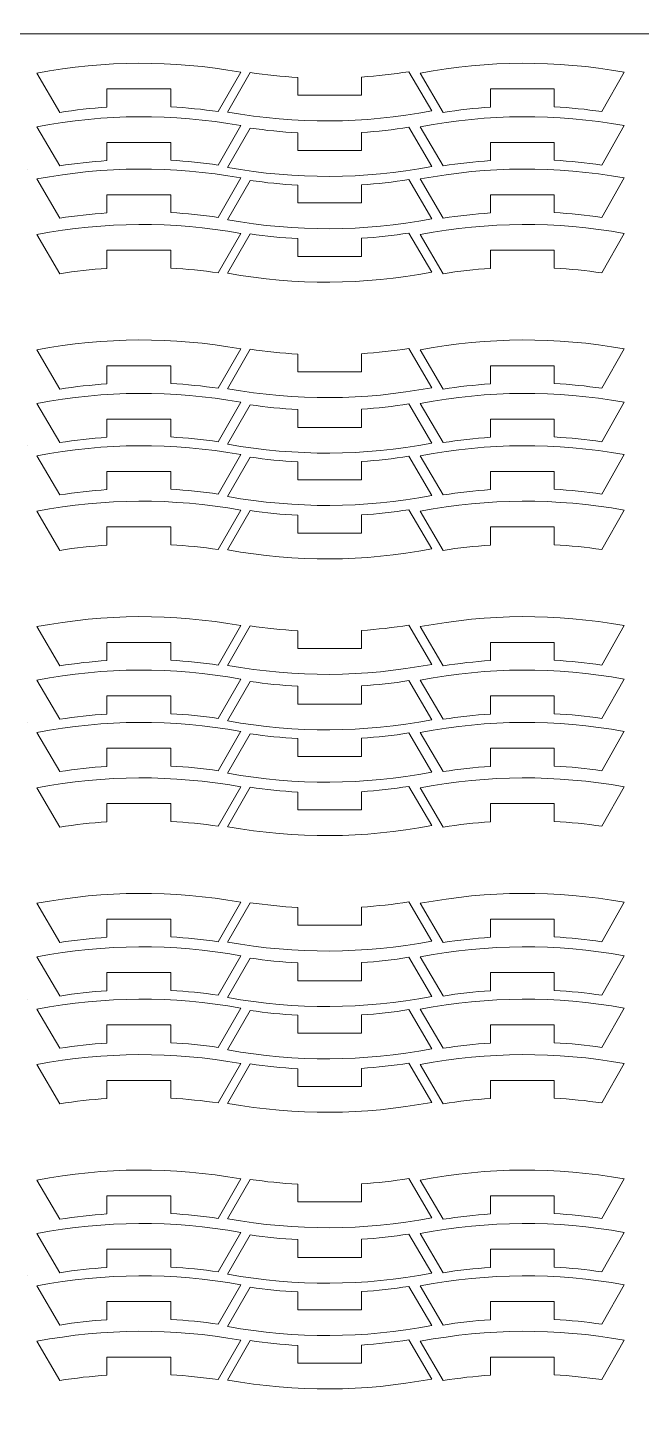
# Model space of a CAD drawing. Header units: centimetres. Extents: x -226 to -75, y 0 to 222.
# Drawn here: x -216.39 to -209.18, y 86.02 to 102.32 of the extents above; entities that cross this region are included whole.
import ezdxf

# ---------------------------------------------------------------- set-up
doc = ezdxf.new("R2010")
doc.units = ezdxf.units.CM
doc.header["$MEASUREMENT"] = 0
doc.layers.add('layer 1', color=7, linetype='Continuous')

msp = doc.modelspace()

# ---------------------------------------------------------------- linework, layer by layer
at = {"layer": 'layer 1', "color": 250, "lineweight": 20}
for points in [[(-225.83724, 102.24642), (-175.83724, 102.24642), (-175.83724, 132.24642), (-225.83724, 132.24642), (-225.83724, 102.24642)], [(-225.83724, 72.24642), (-175.83724, 72.24642), (-175.83724, 102.24642), (-225.83724, 102.24642), (-225.83724, 72.24642)]]:
    msp.add_lwpolyline(points, close=True, dxfattribs=at)
at = {"layer": 'layer 1', "color": 242, "lineweight": 9}
for points in [[(-216.2841, 101.78311), (-215.47317, 101.93498), (-214.69829, 101.93903), (-213.88585, 101.79563)], [(-211.77668, 101.78311), (-210.96575, 101.93498), (-210.19091, 101.93903), (-209.37843, 101.79563)], [(-216.01476, 101.32215), (-216.01476, 101.32215), (-216.28411, 101.78309), (-216.28411, 101.78309)], [(-213.88583, 101.79564), (-213.88583, 101.79564), (-214.15031, 101.33192), (-214.15031, 101.33192)], [(-214.04027, 101.3267), (-214.04027, 101.3267), (-213.77576, 101.79043), (-213.77576, 101.79043)], [(-213.77576, 101.79041), (-213.59027, 101.76321), (-213.40453, 101.74444), (-213.21735, 101.7341)], [(-213.21735, 101.52479), (-213.21735, 101.52479), (-213.21735, 101.73413), (-213.21735, 101.73413)], [(-212.46735, 101.73818), (-212.28087, 101.75046), (-212.09594, 101.77113), (-211.91133, 101.8002)], [(-212.46735, 101.73818), (-212.46735, 101.73818), (-212.46735, 101.52478), (-212.46735, 101.52478)], [(-211.91134, 101.80019), (-211.91134, 101.80019), (-211.642, 101.33932), (-211.642, 101.33932)], [(-211.50735, 101.32215), (-211.50735, 101.32215), (-211.77668, 101.78309), (-211.77668, 101.78309)], [(-209.37842, 101.79564), (-209.37842, 101.79564), (-209.64289, 101.33192), (-209.64289, 101.33192)], [(-215.45876, 101.38416), (-215.45876, 101.38416), (-215.45876, 101.59756), (-215.45876, 101.59756)], [(-215.45876, 101.59755), (-215.45876, 101.59755), (-214.70875, 101.59755), (-214.70875, 101.59755)], [(-214.70876, 101.59755), (-214.70876, 101.59755), (-214.70876, 101.38814), (-214.70876, 101.38814)], [(-212.46735, 101.52479), (-212.46735, 101.52479), (-213.21735, 101.52479), (-213.21735, 101.52479)], [(-210.95134, 101.38416), (-210.95134, 101.38416), (-210.95134, 101.59756), (-210.95134, 101.59756)], [(-210.95134, 101.59755), (-210.95134, 101.59755), (-210.20137, 101.59755), (-210.20137, 101.59755)], [(-210.20138, 101.59755), (-210.20138, 101.59755), (-210.20138, 101.38814), (-210.20138, 101.38814)], [(-215.45876, 101.38416), (-215.6452, 101.37182), (-215.83016, 101.35121), (-216.01477, 101.32214)], [(-214.15031, 101.33193), (-214.3358, 101.35913), (-214.52158, 101.37783), (-214.70876, 101.38817)], [(-210.95134, 101.38416), (-211.13782, 101.37182), (-211.32278, 101.35121), (-211.50736, 101.32214)], [(-209.6429, 101.33193), (-209.82839, 101.35913), (-210.01416, 101.37783), (-210.20138, 101.38817)], [(-216.2841, 101.15479), (-215.47317, 101.30673), (-214.69829, 101.31079), (-213.88585, 101.16731)], [(-211.64201, 101.33931), (-212.45294, 101.18737), (-213.22778, 101.18331), (-214.04026, 101.32671)], [(-211.77668, 101.15479), (-210.96575, 101.30673), (-210.19091, 101.31079), (-209.37843, 101.16731)], [(-216.01476, 100.6939), (-216.01476, 100.6939), (-216.28411, 101.15477), (-216.28411, 101.15477)], [(-213.88583, 101.16733), (-213.88583, 101.16733), (-214.15031, 100.7036), (-214.15031, 100.7036)], [(-214.04027, 100.67482), (-214.04027, 100.67482), (-213.77576, 101.13854), (-213.77576, 101.13854)], [(-213.77576, 101.13853), (-213.59027, 101.11133), (-213.40453, 101.09263), (-213.21735, 101.08229)], [(-213.21735, 100.87291), (-213.21735, 100.87291), (-213.21735, 101.08232), (-213.21735, 101.08232)], [(-212.46735, 101.0863), (-212.28087, 101.09865), (-212.09594, 101.11925), (-211.91133, 101.14832)], [(-212.46735, 101.0863), (-212.46735, 101.0863), (-212.46735, 100.8729), (-212.46735, 100.8729)], [(-211.91134, 101.14831), (-211.91134, 101.14831), (-211.642, 100.68744), (-211.642, 100.68744)], [(-211.50735, 100.6939), (-211.50735, 100.6939), (-211.77668, 101.15477), (-211.77668, 101.15477)], [(-209.37842, 101.16733), (-209.37842, 101.16733), (-209.64289, 100.7036), (-209.64289, 100.7036)], [(-215.45876, 100.75592), (-215.45876, 100.75592), (-215.45876, 100.96924), (-215.45876, 100.96924)], [(-215.45876, 100.96924), (-215.45876, 100.96924), (-214.70875, 100.96924), (-214.70875, 100.96924)], [(-214.70876, 100.96924), (-214.70876, 100.96924), (-214.70876, 100.7599), (-214.70876, 100.7599)], [(-212.46735, 100.87291), (-212.46735, 100.87291), (-213.21735, 100.87291), (-213.21735, 100.87291)], [(-210.95134, 100.75592), (-210.95134, 100.75592), (-210.95134, 100.96924), (-210.95134, 100.96924)], [(-210.95134, 100.96924), (-210.95134, 100.96924), (-210.20137, 100.96924), (-210.20137, 100.96924)], [(-210.20138, 100.96924), (-210.20138, 100.96924), (-210.20138, 100.7599), (-210.20138, 100.7599)], [(-215.45876, 100.75592), (-215.6452, 100.74357), (-215.83016, 100.72297), (-216.01477, 100.6939)], [(-214.15031, 100.70362), (-214.3358, 100.73089), (-214.52158, 100.74959), (-214.70876, 100.75992)], [(-210.95134, 100.75592), (-211.13782, 100.74357), (-211.32278, 100.72297), (-211.50736, 100.6939)], [(-209.6429, 100.70362), (-209.82839, 100.73089), (-210.01416, 100.74959), (-210.20138, 100.75992)], [(-216.01476, 100.07902), (-216.01476, 100.07902), (-216.28411, 100.53989), (-216.28411, 100.53989)], [(-216.2841, 100.53991), (-215.47317, 100.69185), (-214.69829, 100.69583), (-213.88585, 100.55243)], [(-213.88583, 100.55245), (-213.88583, 100.55245), (-214.15031, 100.08872), (-214.15031, 100.08872)], [(-211.64201, 100.68743), (-212.45294, 100.53549), (-213.22778, 100.53143), (-214.04026, 100.67483)], [(-211.77668, 100.53991), (-210.96575, 100.69185), (-210.19091, 100.69583), (-209.37843, 100.55243)], [(-211.50735, 100.07902), (-211.50735, 100.07902), (-211.77668, 100.53989), (-211.77668, 100.53989)], [(-209.37842, 100.55245), (-209.37842, 100.55245), (-209.64289, 100.08872), (-209.64289, 100.08872)], [(-214.04027, 100.05994), (-214.04027, 100.05994), (-213.77576, 100.52366), (-213.77576, 100.52366)], [(-213.77576, 100.52365), (-213.59027, 100.49645), (-213.40453, 100.47775), (-213.21735, 100.46741)], [(-213.21735, 100.25803), (-213.21735, 100.25803), (-213.21735, 100.46744), (-213.21735, 100.46744)], [(-212.46735, 100.47142), (-212.28087, 100.48376), (-212.09594, 100.50437), (-211.91133, 100.53344)], [(-212.46735, 100.47142), (-212.46735, 100.47142), (-212.46735, 100.25802), (-212.46735, 100.25802)], [(-211.91134, 100.53343), (-211.91134, 100.53343), (-211.642, 100.07256), (-211.642, 100.07256)], [(-215.45876, 100.14096), (-215.45876, 100.14096), (-215.45876, 100.35436), (-215.45876, 100.35436)], [(-215.45876, 100.35436), (-215.45876, 100.35436), (-214.70875, 100.35436), (-214.70875, 100.35436)], [(-214.70876, 100.35436), (-214.70876, 100.35436), (-214.70876, 100.14502), (-214.70876, 100.14502)], [(-212.46735, 100.25803), (-212.46735, 100.25803), (-213.21735, 100.25803), (-213.21735, 100.25803)], [(-210.95134, 100.14096), (-210.95134, 100.14096), (-210.95134, 100.35436), (-210.95134, 100.35436)], [(-210.95134, 100.35436), (-210.95134, 100.35436), (-210.20137, 100.35436), (-210.20137, 100.35436)], [(-210.20138, 100.35436), (-210.20138, 100.35436), (-210.20138, 100.14502), (-210.20138, 100.14502)], [(-215.45876, 100.14096), (-215.6452, 100.12869), (-215.83016, 100.10801), (-216.01477, 100.07902)], [(-214.15031, 100.08874), (-214.3358, 100.11594), (-214.52158, 100.13471), (-214.70876, 100.14504)], [(-211.64201, 100.07255), (-212.45294, 99.9206), (-213.22778, 99.91655), (-214.04026, 100.05995)], [(-210.95134, 100.14096), (-211.13782, 100.12869), (-211.32278, 100.10801), (-211.50736, 100.07902)], [(-209.6429, 100.08874), (-209.82839, 100.11594), (-210.01416, 100.13471), (-210.20138, 100.14504)], [(-216.01476, 99.42714), (-216.01476, 99.42714), (-216.28411, 99.88801), (-216.28411, 99.88801)], [(-216.2841, 99.88803), (-215.47317, 100.03997), (-214.69829, 100.04402), (-213.88585, 99.90055)], [(-213.88583, 99.90057), (-213.88583, 99.90057), (-214.15031, 99.43691), (-214.15031, 99.43691)], [(-214.04027, 99.43169), (-214.04027, 99.43169), (-213.77576, 99.89542), (-213.77576, 99.89542)], [(-213.77576, 99.8954), (-213.59027, 99.8682), (-213.40453, 99.84943), (-213.21735, 99.8391)], [(-212.46735, 99.84317), (-212.28087, 99.85545), (-212.09594, 99.87612), (-211.91133, 99.90512)], [(-211.91134, 99.90511), (-211.91134, 99.90511), (-211.642, 99.44425), (-211.642, 99.44425)], [(-211.77668, 99.88803), (-210.96575, 100.03997), (-210.19091, 100.04402), (-209.37843, 99.90055)], [(-211.50735, 99.42714), (-211.50735, 99.42714), (-211.77668, 99.88801), (-211.77668, 99.88801)], [(-209.37842, 99.90057), (-209.37842, 99.90057), (-209.64289, 99.43691), (-209.64289, 99.43691)], [(-213.21735, 99.62978), (-213.21735, 99.62978), (-213.21735, 99.83912), (-213.21735, 99.83912)], [(-212.46735, 99.84317), (-212.46735, 99.84317), (-212.46735, 99.62977), (-212.46735, 99.62977)], [(-215.45876, 99.48915), (-215.45876, 99.48915), (-215.45876, 99.70248), (-215.45876, 99.70248)], [(-215.45876, 99.70247), (-215.45876, 99.70247), (-214.70875, 99.70247), (-214.70875, 99.70247)], [(-214.70876, 99.70247), (-214.70876, 99.70247), (-214.70876, 99.49313), (-214.70876, 99.49313)], [(-212.46735, 99.62978), (-212.46735, 99.62978), (-213.21735, 99.62978), (-213.21735, 99.62978)], [(-210.95134, 99.48915), (-210.95134, 99.48915), (-210.95134, 99.70248), (-210.95134, 99.70248)], [(-210.95134, 99.70247), (-210.95134, 99.70247), (-210.20137, 99.70247), (-210.20137, 99.70247)], [(-210.20138, 99.70247), (-210.20138, 99.70247), (-210.20138, 99.49313), (-210.20138, 99.49313)], [(-215.45876, 99.48915), (-215.6452, 99.47681), (-215.83016, 99.4562), (-216.01477, 99.42714)], [(-214.15031, 99.43693), (-214.3358, 99.46412), (-214.52158, 99.48282), (-214.70876, 99.49316)], [(-211.64201, 99.44423), (-212.45294, 99.29229), (-213.22778, 99.2883), (-214.04026, 99.4317)], [(-210.95134, 99.48915), (-211.13782, 99.47681), (-211.32278, 99.4562), (-211.50736, 99.42714)], [(-209.6429, 99.43693), (-209.82839, 99.46412), (-210.01416, 99.48282), (-210.20138, 99.49316)], [(-216.2841, 98.53128), (-215.47317, 98.68322), (-214.69829, 98.68728), (-213.88585, 98.5438)], [(-211.77668, 98.53128), (-210.96575, 98.68322), (-210.19091, 98.68728), (-209.37843, 98.5438)], [(-216.01476, 98.07039), (-216.01476, 98.07039), (-216.28411, 98.53126), (-216.28411, 98.53126)], [(-213.88583, 98.54382), (-213.88583, 98.54382), (-214.15031, 98.08016), (-214.15031, 98.08016)], [(-214.04027, 98.07494), (-214.04027, 98.07494), (-213.77576, 98.53867), (-213.77576, 98.53867)], [(-213.77576, 98.53865), (-213.59027, 98.51145), (-213.40453, 98.49268), (-213.21735, 98.48235)], [(-213.21735, 98.27303), (-213.21735, 98.27303), (-213.21735, 98.48237), (-213.21735, 98.48237)], [(-212.46735, 98.48642), (-212.28087, 98.4987), (-212.09594, 98.51937), (-211.91133, 98.54837)], [(-212.46735, 98.48642), (-212.46735, 98.48642), (-212.46735, 98.27303), (-212.46735, 98.27303)], [(-211.91134, 98.54837), (-211.91134, 98.54837), (-211.642, 98.0875), (-211.642, 98.0875)], [(-211.50735, 98.07039), (-211.50735, 98.07039), (-211.77668, 98.53126), (-211.77668, 98.53126)], [(-209.37842, 98.54382), (-209.37842, 98.54382), (-209.64289, 98.08016), (-209.64289, 98.08016)], [(-215.45876, 98.13234), (-215.45876, 98.13234), (-215.45876, 98.34573), (-215.45876, 98.34573)], [(-215.45876, 98.34573), (-215.45876, 98.34573), (-214.70875, 98.34573), (-214.70875, 98.34573)], [(-214.70876, 98.34573), (-214.70876, 98.34573), (-214.70876, 98.13639), (-214.70876, 98.13639)], [(-212.46735, 98.27303), (-212.46735, 98.27303), (-213.21735, 98.27303), (-213.21735, 98.27303)], [(-210.95134, 98.13234), (-210.95134, 98.13234), (-210.95134, 98.34573), (-210.95134, 98.34573)], [(-210.95134, 98.34573), (-210.95134, 98.34573), (-210.20137, 98.34573), (-210.20137, 98.34573)], [(-210.20138, 98.34573), (-210.20138, 98.34573), (-210.20138, 98.13639), (-210.20138, 98.13639)], [(-215.45876, 98.13234), (-215.6452, 98.12006), (-215.83016, 98.09946), (-216.01477, 98.07039)], [(-214.15031, 98.08018), (-214.3358, 98.10738), (-214.52158, 98.12607), (-214.70876, 98.13641)], [(-210.95134, 98.13234), (-211.13782, 98.12006), (-211.32278, 98.09946), (-211.50736, 98.07039)], [(-209.6429, 98.08018), (-209.82839, 98.10738), (-210.01416, 98.12607), (-210.20138, 98.13641)], [(-216.2841, 97.90303), (-215.47317, 98.0549), (-214.69829, 98.05896), (-213.88585, 97.91555)], [(-211.64201, 98.08748), (-212.45294, 97.93554), (-213.22778, 97.93156), (-214.04026, 98.07496)], [(-211.77668, 97.90303), (-210.96575, 98.0549), (-210.19091, 98.05896), (-209.37843, 97.91555)], [(-216.01476, 97.44208), (-216.01476, 97.44208), (-216.28411, 97.90302), (-216.28411, 97.90302)], [(-213.88583, 97.91557), (-213.88583, 97.91557), (-214.15031, 97.45184), (-214.15031, 97.45184)], [(-214.04027, 97.42306), (-214.04027, 97.42306), (-213.77576, 97.88679), (-213.77576, 97.88679)], [(-213.77576, 97.88677), (-213.59027, 97.85957), (-213.40453, 97.8408), (-213.21735, 97.83047)], [(-213.21735, 97.62115), (-213.21735, 97.62115), (-213.21735, 97.83049), (-213.21735, 97.83049)], [(-212.46735, 97.83454), (-212.28087, 97.84682), (-212.09594, 97.86749), (-211.91133, 97.89656)], [(-212.46735, 97.83454), (-212.46735, 97.83454), (-212.46735, 97.62115), (-212.46735, 97.62115)], [(-211.91134, 97.89655), (-211.91134, 97.89655), (-211.642, 97.43561), (-211.642, 97.43561)], [(-211.50735, 97.44208), (-211.50735, 97.44208), (-211.77668, 97.90302), (-211.77668, 97.90302)], [(-209.37842, 97.91557), (-209.37842, 97.91557), (-209.64289, 97.45184), (-209.64289, 97.45184)], [(-215.45876, 97.50409), (-215.45876, 97.50409), (-215.45876, 97.71748), (-215.45876, 97.71748)], [(-215.45876, 97.71748), (-215.45876, 97.71748), (-214.70875, 97.71748), (-214.70875, 97.71748)], [(-214.70876, 97.71748), (-214.70876, 97.71748), (-214.70876, 97.50807), (-214.70876, 97.50807)], [(-212.46735, 97.62115), (-212.46735, 97.62115), (-213.21735, 97.62115), (-213.21735, 97.62115)], [(-210.95134, 97.50409), (-210.95134, 97.50409), (-210.95134, 97.71748), (-210.95134, 97.71748)], [(-210.95134, 97.71748), (-210.95134, 97.71748), (-210.20137, 97.71748), (-210.20137, 97.71748)], [(-210.20138, 97.71748), (-210.20138, 97.71748), (-210.20138, 97.50807), (-210.20138, 97.50807)], [(-216.2841, 97.28815), (-215.47317, 97.44002), (-214.69829, 97.44408), (-213.88585, 97.30067)], [(-215.45876, 97.50409), (-215.6452, 97.49174), (-215.83016, 97.47114), (-216.01477, 97.44207)], [(-214.15031, 97.45186), (-214.3358, 97.47906), (-214.52158, 97.49783), (-214.70876, 97.50809)], [(-211.77668, 97.28815), (-210.96575, 97.44002), (-210.19091, 97.44408), (-209.37843, 97.30067)], [(-210.95134, 97.50409), (-211.13782, 97.49174), (-211.32278, 97.47114), (-211.50736, 97.44207)], [(-209.6429, 97.45186), (-209.82839, 97.47906), (-210.01416, 97.49783), (-210.20138, 97.50809)], [(-216.01476, 96.82719), (-216.01476, 96.82719), (-216.28411, 97.28813), (-216.28411, 97.28813)], [(-213.88583, 97.30069), (-213.88583, 97.30069), (-214.15031, 96.83696), (-214.15031, 96.83696)], [(-211.64201, 97.4356), (-212.45294, 97.28373), (-213.22778, 97.27967), (-214.04026, 97.42308)], [(-212.46735, 97.21966), (-212.28087, 97.23194), (-212.09594, 97.25261), (-211.91133, 97.28161)], [(-211.91134, 97.2816), (-211.91134, 97.2816), (-211.642, 96.82074), (-211.642, 96.82074)], [(-211.50735, 96.82719), (-211.50735, 96.82719), (-211.77668, 97.28813), (-211.77668, 97.28813)], [(-209.37842, 97.30069), (-209.37842, 97.30069), (-209.64289, 96.83696), (-209.64289, 96.83696)], [(-214.04027, 96.80818), (-214.04027, 96.80818), (-213.77576, 97.27191), (-213.77576, 97.27191)], [(-213.77576, 97.27189), (-213.59027, 97.24469), (-213.40453, 97.22592), (-213.21735, 97.21559)], [(-213.21735, 97.00627), (-213.21735, 97.00627), (-213.21735, 97.21561), (-213.21735, 97.21561)], [(-212.46735, 97.21966), (-212.46735, 97.21966), (-212.46735, 97.00626), (-212.46735, 97.00626)], [(-215.45876, 96.88921), (-215.45876, 96.88921), (-215.45876, 97.10261), (-215.45876, 97.10261)], [(-215.45876, 97.1026), (-215.45876, 97.1026), (-214.70875, 97.1026), (-214.70875, 97.1026)], [(-214.70876, 97.1026), (-214.70876, 97.1026), (-214.70876, 96.89319), (-214.70876, 96.89319)], [(-212.46735, 97.00627), (-212.46735, 97.00627), (-213.21735, 97.00627), (-213.21735, 97.00627)], [(-210.95134, 96.88921), (-210.95134, 96.88921), (-210.95134, 97.10261), (-210.95134, 97.10261)], [(-210.95134, 97.1026), (-210.95134, 97.1026), (-210.20137, 97.1026), (-210.20137, 97.1026)], [(-210.20138, 97.1026), (-210.20138, 97.1026), (-210.20138, 96.89319), (-210.20138, 96.89319)], [(-216.2841, 96.63627), (-215.47317, 96.78814), (-214.69829, 96.7922), (-213.88585, 96.64879)], [(-215.45876, 96.88921), (-215.6452, 96.87693), (-215.83016, 96.85626), (-216.01477, 96.82719)], [(-214.15031, 96.83698), (-214.3358, 96.86418), (-214.52158, 96.88295), (-214.70876, 96.89321)], [(-211.64201, 96.82072), (-212.45294, 96.66885), (-213.22778, 96.66479), (-214.04026, 96.80819)], [(-211.77668, 96.63627), (-210.96575, 96.78814), (-210.19091, 96.7922), (-209.37843, 96.64879)], [(-210.95134, 96.88921), (-211.13782, 96.87693), (-211.32278, 96.85626), (-211.50736, 96.82719)], [(-209.6429, 96.83698), (-209.82839, 96.86418), (-210.01416, 96.88295), (-210.20138, 96.89321)], [(-216.01476, 96.17531), (-216.01476, 96.17531), (-216.28411, 96.63625), (-216.28411, 96.63625)], [(-213.88583, 96.64881), (-213.88583, 96.64881), (-214.15031, 96.18508), (-214.15031, 96.18508)], [(-214.04027, 96.17986), (-214.04027, 96.17986), (-213.77576, 96.64359), (-213.77576, 96.64359)], [(-213.77576, 96.64357), (-213.59027, 96.61637), (-213.40453, 96.59768), (-213.21735, 96.58734)], [(-212.46735, 96.59135), (-212.28087, 96.60369), (-212.09594, 96.62429), (-211.91133, 96.65336)], [(-211.91134, 96.65336), (-211.91134, 96.65336), (-211.642, 96.19249), (-211.642, 96.19249)], [(-211.50735, 96.17531), (-211.50735, 96.17531), (-211.77668, 96.63625), (-211.77668, 96.63625)], [(-209.37842, 96.64881), (-209.37842, 96.64881), (-209.64289, 96.18508), (-209.64289, 96.18508)], [(-213.21735, 96.37802), (-213.21735, 96.37802), (-213.21735, 96.58736), (-213.21735, 96.58736)], [(-212.46735, 96.59135), (-212.46735, 96.59135), (-212.46735, 96.37802), (-212.46735, 96.37802)], [(-215.45876, 96.23733), (-215.45876, 96.23733), (-215.45876, 96.45072), (-215.45876, 96.45072)], [(-215.45876, 96.45072), (-215.45876, 96.45072), (-214.70875, 96.45072), (-214.70875, 96.45072)], [(-214.70876, 96.45072), (-214.70876, 96.45072), (-214.70876, 96.24138), (-214.70876, 96.24138)], [(-212.46735, 96.37802), (-212.46735, 96.37802), (-213.21735, 96.37802), (-213.21735, 96.37802)], [(-210.95134, 96.23733), (-210.95134, 96.23733), (-210.95134, 96.45072), (-210.95134, 96.45072)], [(-210.95134, 96.45072), (-210.95134, 96.45072), (-210.20137, 96.45072), (-210.20137, 96.45072)], [(-210.20138, 96.45072), (-210.20138, 96.45072), (-210.20138, 96.24138), (-210.20138, 96.24138)], [(-215.45876, 96.23733), (-215.6452, 96.22505), (-215.83016, 96.20438), (-216.01477, 96.17531)], [(-214.15031, 96.1851), (-214.3358, 96.2123), (-214.52158, 96.23107), (-214.70876, 96.2414)], [(-211.64201, 96.19247), (-212.45294, 96.04053), (-213.22778, 96.03648), (-214.04026, 96.17988)], [(-210.95134, 96.23733), (-211.13782, 96.22505), (-211.32278, 96.20438), (-211.50736, 96.17531)], [(-209.6429, 96.1851), (-209.82839, 96.2123), (-210.01416, 96.23107), (-210.20138, 96.2414)], [(-216.2841, 95.27949), (-215.47317, 95.43136), (-214.69829, 95.43542), (-213.88585, 95.29201)], [(-211.77668, 95.27949), (-210.96575, 95.43136), (-210.19091, 95.43542), (-209.37843, 95.29201)], [(-216.01476, 94.81853), (-216.01476, 94.81853), (-216.28411, 95.27947), (-216.28411, 95.27947)], [(-213.88583, 95.29203), (-213.88583, 95.29203), (-214.15031, 94.8283), (-214.15031, 94.8283)], [(-214.04027, 94.82308), (-214.04027, 94.82308), (-213.77576, 95.28681), (-213.77576, 95.28681)], [(-213.77576, 95.28679), (-213.59027, 95.25959), (-213.40453, 95.24082), (-213.21735, 95.23049)], [(-213.21735, 95.02117), (-213.21735, 95.02117), (-213.21735, 95.23051), (-213.21735, 95.23051)], [(-212.46735, 95.23456), (-212.28087, 95.24684), (-212.09594, 95.26751), (-211.91133, 95.29658)], [(-212.46735, 95.23456), (-212.46735, 95.23456), (-212.46735, 95.02117), (-212.46735, 95.02117)], [(-211.91134, 95.29657), (-211.91134, 95.29657), (-211.642, 94.8357), (-211.642, 94.8357)], [(-211.50735, 94.81853), (-211.50735, 94.81853), (-211.77668, 95.27947), (-211.77668, 95.27947)], [(-209.37842, 95.29203), (-209.37842, 95.29203), (-209.64289, 94.8283), (-209.64289, 94.8283)], [(-215.45876, 94.88055), (-215.45876, 94.88055), (-215.45876, 95.09394), (-215.45876, 95.09394)], [(-215.45876, 95.09393), (-215.45876, 95.09393), (-214.70875, 95.09393), (-214.70875, 95.09393)], [(-214.70876, 95.09393), (-214.70876, 95.09393), (-214.70876, 94.88453), (-214.70876, 94.88453)], [(-212.46735, 95.02117), (-212.46735, 95.02117), (-213.21735, 95.02117), (-213.21735, 95.02117)], [(-210.95134, 94.88055), (-210.95134, 94.88055), (-210.95134, 95.09394), (-210.95134, 95.09394)], [(-210.95134, 95.09393), (-210.95134, 95.09393), (-210.20137, 95.09393), (-210.20137, 95.09393)], [(-210.20138, 95.09393), (-210.20138, 95.09393), (-210.20138, 94.88453), (-210.20138, 94.88453)], [(-215.45876, 94.88055), (-215.6452, 94.8682), (-215.83016, 94.8476), (-216.01477, 94.81853)], [(-214.15031, 94.82832), (-214.3358, 94.85552), (-214.52158, 94.87421), (-214.70876, 94.88455)], [(-211.64201, 94.83569), (-212.45294, 94.68375), (-213.22778, 94.67969), (-214.04026, 94.8231)], [(-210.95134, 94.88055), (-211.13782, 94.8682), (-211.32278, 94.8476), (-211.50736, 94.81853)], [(-209.6429, 94.82832), (-209.82839, 94.85552), (-210.01416, 94.87421), (-210.20138, 94.88455)], [(-216.2841, 94.65117), (-215.47317, 94.80311), (-214.69829, 94.80717), (-213.88585, 94.66369)], [(-211.77668, 94.65117), (-210.96575, 94.80311), (-210.19091, 94.80717), (-209.37843, 94.66369)], [(-216.01476, 94.19029), (-216.01476, 94.19029), (-216.28411, 94.65116), (-216.28411, 94.65116)], [(-213.88583, 94.66371), (-213.88583, 94.66371), (-214.15031, 94.19998), (-214.15031, 94.19998)], [(-214.04027, 94.1712), (-214.04027, 94.1712), (-213.77576, 94.63493), (-213.77576, 94.63493)], [(-213.77576, 94.63491), (-213.59027, 94.60771), (-213.40453, 94.58901), (-213.21735, 94.57868)], [(-213.21735, 94.36929), (-213.21735, 94.36929), (-213.21735, 94.5787), (-213.21735, 94.5787)], [(-212.46735, 94.58268), (-212.28087, 94.59503), (-212.09594, 94.61563), (-211.91133, 94.6447)], [(-212.46735, 94.58268), (-212.46735, 94.58268), (-212.46735, 94.36929), (-212.46735, 94.36929)], [(-211.91134, 94.64469), (-211.91134, 94.64469), (-211.642, 94.18382), (-211.642, 94.18382)], [(-211.50735, 94.19029), (-211.50735, 94.19029), (-211.77668, 94.65116), (-211.77668, 94.65116)], [(-209.37842, 94.66371), (-209.37842, 94.66371), (-209.64289, 94.19998), (-209.64289, 94.19998)], [(-215.45876, 94.2523), (-215.45876, 94.2523), (-215.45876, 94.46562), (-215.45876, 94.46562)], [(-215.45876, 94.46562), (-215.45876, 94.46562), (-214.70875, 94.46562), (-214.70875, 94.46562)], [(-214.70876, 94.46562), (-214.70876, 94.46562), (-214.70876, 94.25628), (-214.70876, 94.25628)], [(-212.46735, 94.36929), (-212.46735, 94.36929), (-213.21735, 94.36929), (-213.21735, 94.36929)], [(-210.95134, 94.2523), (-210.95134, 94.2523), (-210.95134, 94.46562), (-210.95134, 94.46562)], [(-210.95134, 94.46562), (-210.95134, 94.46562), (-210.20137, 94.46562), (-210.20137, 94.46562)], [(-210.20138, 94.46562), (-210.20138, 94.46562), (-210.20138, 94.25628), (-210.20138, 94.25628)], [(-216.2841, 94.03629), (-215.47317, 94.18823), (-214.69829, 94.19222), (-213.88585, 94.04881)], [(-215.45876, 94.2523), (-215.6452, 94.23995), (-215.83016, 94.21935), (-216.01477, 94.19028)], [(-214.15031, 94.2), (-214.3358, 94.22727), (-214.52158, 94.24597), (-214.70876, 94.25631)], [(-211.64201, 94.18381), (-212.45294, 94.03187), (-213.22778, 94.02781), (-214.04026, 94.17122)], [(-211.77668, 94.03629), (-210.96575, 94.18823), (-210.19091, 94.19222), (-209.37843, 94.04881)], [(-210.95134, 94.2523), (-211.13782, 94.23995), (-211.32278, 94.21935), (-211.50736, 94.19028)], [(-209.6429, 94.2), (-209.82839, 94.22727), (-210.01416, 94.24597), (-210.20138, 94.25631)], [(-216.01476, 93.57541), (-216.01476, 93.57541), (-216.28411, 94.03627), (-216.28411, 94.03627)], [(-213.88583, 94.04883), (-213.88583, 94.04883), (-214.15031, 93.5851), (-214.15031, 93.5851)], [(-214.04027, 93.55632), (-214.04027, 93.55632), (-213.77576, 94.02005), (-213.77576, 94.02005)], [(-213.77576, 94.02003), (-213.59027, 93.99283), (-213.40453, 93.97413), (-213.21735, 93.9638)], [(-212.46735, 93.9678), (-212.28087, 93.98015), (-212.09594, 94.00075), (-211.91133, 94.02982)], [(-211.91134, 94.02981), (-211.91134, 94.02981), (-211.642, 93.56894), (-211.642, 93.56894)], [(-211.50735, 93.57541), (-211.50735, 93.57541), (-211.77668, 94.03627), (-211.77668, 94.03627)], [(-209.37842, 94.04883), (-209.37842, 94.04883), (-209.64289, 93.5851), (-209.64289, 93.5851)], [(-213.21735, 93.75441), (-213.21735, 93.75441), (-213.21735, 93.96382), (-213.21735, 93.96382)], [(-212.46735, 93.9678), (-212.46735, 93.9678), (-212.46735, 93.75441), (-212.46735, 93.75441)], [(-215.45876, 93.63735), (-215.45876, 93.63735), (-215.45876, 93.85074), (-215.45876, 93.85074)], [(-215.45876, 93.85074), (-215.45876, 93.85074), (-214.70875, 93.85074), (-214.70875, 93.85074)], [(-214.70876, 93.85074), (-214.70876, 93.85074), (-214.70876, 93.6414), (-214.70876, 93.6414)], [(-212.46735, 93.75441), (-212.46735, 93.75441), (-213.21735, 93.75441), (-213.21735, 93.75441)], [(-210.95134, 93.63735), (-210.95134, 93.63735), (-210.95134, 93.85074), (-210.95134, 93.85074)], [(-210.95134, 93.85074), (-210.95134, 93.85074), (-210.20137, 93.85074), (-210.20137, 93.85074)], [(-210.20138, 93.85074), (-210.20138, 93.85074), (-210.20138, 93.6414), (-210.20138, 93.6414)], [(-216.2841, 93.38441), (-215.47317, 93.53635), (-214.69829, 93.54041), (-213.88585, 93.39693)], [(-215.45876, 93.63735), (-215.6452, 93.62507), (-215.83016, 93.6044), (-216.01477, 93.5754)], [(-214.15031, 93.58512), (-214.3358, 93.61232), (-214.52158, 93.63109), (-214.70876, 93.64142)], [(-211.64201, 93.56893), (-212.45294, 93.41699), (-213.22778, 93.41293), (-214.04026, 93.55633)], [(-211.77668, 93.38441), (-210.96575, 93.53635), (-210.19091, 93.54041), (-209.37843, 93.39693)], [(-210.95134, 93.63735), (-211.13782, 93.62507), (-211.32278, 93.6044), (-211.50736, 93.5754)], [(-209.6429, 93.58512), (-209.82839, 93.61232), (-210.01416, 93.63109), (-210.20138, 93.64142)], [(-216.01476, 92.92353), (-216.01476, 92.92353), (-216.28411, 93.38439), (-216.28411, 93.38439)], [(-213.88583, 93.39695), (-213.88583, 93.39695), (-214.15031, 92.93329), (-214.15031, 92.93329)], [(-214.04027, 92.92807), (-214.04027, 92.92807), (-213.77576, 93.3918), (-213.77576, 93.3918)], [(-213.77576, 93.39178), (-213.59027, 93.36458), (-213.40453, 93.34581), (-213.21735, 93.33548)], [(-212.46735, 93.33955), (-212.28087, 93.35183), (-212.09594, 93.3725), (-211.91133, 93.4015)], [(-211.91134, 93.4015), (-211.91134, 93.4015), (-211.642, 92.94063), (-211.642, 92.94063)], [(-211.50735, 92.92353), (-211.50735, 92.92353), (-211.77668, 93.38439), (-211.77668, 93.38439)], [(-209.37842, 93.39695), (-209.37842, 93.39695), (-209.64289, 92.93329), (-209.64289, 92.93329)], [(-213.21735, 93.12616), (-213.21735, 93.12616), (-213.21735, 93.3355), (-213.21735, 93.3355)], [(-212.46735, 93.33955), (-212.46735, 93.33955), (-212.46735, 93.12616), (-212.46735, 93.12616)], [(-215.45876, 92.98554), (-215.45876, 92.98554), (-215.45876, 93.19886), (-215.45876, 93.19886)], [(-215.45876, 93.19886), (-215.45876, 93.19886), (-214.70875, 93.19886), (-214.70875, 93.19886)], [(-214.70876, 93.19886), (-214.70876, 93.19886), (-214.70876, 92.98952), (-214.70876, 92.98952)], [(-212.46735, 93.12616), (-212.46735, 93.12616), (-213.21735, 93.12616), (-213.21735, 93.12616)], [(-210.95134, 92.98554), (-210.95134, 92.98554), (-210.95134, 93.19886), (-210.95134, 93.19886)], [(-210.95134, 93.19886), (-210.95134, 93.19886), (-210.20137, 93.19886), (-210.20137, 93.19886)], [(-210.20138, 93.19886), (-210.20138, 93.19886), (-210.20138, 92.98952), (-210.20138, 92.98952)], [(-215.45876, 92.98554), (-215.6452, 92.97319), (-215.83016, 92.95259), (-216.01477, 92.92352)], [(-214.15031, 92.93331), (-214.3358, 92.96051), (-214.52158, 92.9792), (-214.70876, 92.98954)], [(-211.64201, 92.94061), (-212.45294, 92.78867), (-213.22778, 92.78468), (-214.04026, 92.92809)], [(-210.95134, 92.98554), (-211.13782, 92.97319), (-211.32278, 92.95259), (-211.50736, 92.92352)], [(-209.6429, 92.93331), (-209.82839, 92.96051), (-210.01416, 92.9792), (-210.20138, 92.98954)], [(-216.2841, 92.02766), (-215.47317, 92.17953), (-214.69829, 92.18359), (-213.88585, 92.04018)], [(-211.77668, 92.02766), (-210.96575, 92.17953), (-210.19091, 92.18359), (-209.37843, 92.04018)], [(-216.01476, 91.56671), (-216.01476, 91.56671), (-216.28411, 92.02765), (-216.28411, 92.02765)], [(-213.88583, 92.0402), (-213.88583, 92.0402), (-214.15031, 91.57648), (-214.15031, 91.57648)], [(-214.04027, 91.57125), (-214.04027, 91.57125), (-213.77576, 92.03498), (-213.77576, 92.03498)], [(-213.77576, 92.03497), (-213.59027, 92.00777), (-213.40453, 91.989), (-213.21735, 91.97866)], [(-213.21735, 91.76935), (-213.21735, 91.76935), (-213.21735, 91.97869), (-213.21735, 91.97869)], [(-212.46735, 91.98274), (-212.28087, 91.99501), (-212.09594, 92.01569), (-211.91133, 92.04476)], [(-212.46735, 91.98274), (-212.46735, 91.98274), (-212.46735, 91.76934), (-212.46735, 91.76934)], [(-211.91134, 92.04475), (-211.91134, 92.04475), (-211.642, 91.58388), (-211.642, 91.58388)], [(-211.50735, 91.56671), (-211.50735, 91.56671), (-211.77668, 92.02765), (-211.77668, 92.02765)], [(-209.37842, 92.0402), (-209.37842, 92.0402), (-209.64289, 91.57648), (-209.64289, 91.57648)], [(-215.45876, 91.62872), (-215.45876, 91.62872), (-215.45876, 91.84211), (-215.45876, 91.84211)], [(-215.45876, 91.84211), (-215.45876, 91.84211), (-214.70875, 91.84211), (-214.70875, 91.84211)], [(-214.70876, 91.84211), (-214.70876, 91.84211), (-214.70876, 91.6327), (-214.70876, 91.6327)], [(-212.46735, 91.76935), (-212.46735, 91.76935), (-213.21735, 91.76935), (-213.21735, 91.76935)], [(-210.95134, 91.62872), (-210.95134, 91.62872), (-210.95134, 91.84211), (-210.95134, 91.84211)], [(-210.95134, 91.84211), (-210.95134, 91.84211), (-210.20137, 91.84211), (-210.20137, 91.84211)], [(-210.20138, 91.84211), (-210.20138, 91.84211), (-210.20138, 91.6327), (-210.20138, 91.6327)], [(-215.45876, 91.62872), (-215.6452, 91.61637), (-215.83016, 91.59577), (-216.01477, 91.5667)], [(-214.15031, 91.57649), (-214.3358, 91.60369), (-214.52158, 91.62239), (-214.70876, 91.63273)], [(-211.64201, 91.58387), (-212.45294, 91.43192), (-213.22778, 91.42787), (-214.04026, 91.57127)], [(-210.95134, 91.62872), (-211.13782, 91.61637), (-211.32278, 91.59577), (-211.50736, 91.5667)], [(-209.6429, 91.57649), (-209.82839, 91.60369), (-210.01416, 91.62239), (-210.20138, 91.63273)], [(-216.2841, 91.39935), (-215.47317, 91.55129), (-214.69829, 91.55534), (-213.88585, 91.41187)], [(-211.77668, 91.39935), (-210.96575, 91.55129), (-210.19091, 91.55534), (-209.37843, 91.41187)], [(-216.01476, 90.93846), (-216.01476, 90.93846), (-216.28411, 91.39933), (-216.28411, 91.39933)], [(-213.88583, 91.41189), (-213.88583, 91.41189), (-214.15031, 90.94816), (-214.15031, 90.94816)], [(-214.04027, 90.91937), (-214.04027, 90.91937), (-213.77576, 91.3831), (-213.77576, 91.3831)], [(-213.77576, 91.38309), (-213.59027, 91.35589), (-213.40453, 91.33719), (-213.21735, 91.32685)], [(-213.21735, 91.11747), (-213.21735, 91.11747), (-213.21735, 91.32688), (-213.21735, 91.32688)], [(-212.46735, 91.33086), (-212.28087, 91.3432), (-212.09594, 91.36381), (-211.91133, 91.39288)], [(-212.46735, 91.33086), (-212.46735, 91.33086), (-212.46735, 91.11746), (-212.46735, 91.11746)], [(-211.91134, 91.39287), (-211.91134, 91.39287), (-211.642, 90.932), (-211.642, 90.932)], [(-211.50735, 90.93846), (-211.50735, 90.93846), (-211.77668, 91.39933), (-211.77668, 91.39933)], [(-209.37842, 91.41189), (-209.37842, 91.41189), (-209.64289, 90.94816), (-209.64289, 90.94816)], [(-215.45876, 91.00047), (-215.45876, 91.00047), (-215.45876, 91.21379), (-215.45876, 91.21379)], [(-215.45876, 91.21379), (-215.45876, 91.21379), (-214.70875, 91.21379), (-214.70875, 91.21379)], [(-214.70876, 91.21379), (-214.70876, 91.21379), (-214.70876, 91.00445), (-214.70876, 91.00445)], [(-212.46735, 91.11747), (-212.46735, 91.11747), (-213.21735, 91.11747), (-213.21735, 91.11747)], [(-210.95134, 91.00047), (-210.95134, 91.00047), (-210.95134, 91.21379), (-210.95134, 91.21379)], [(-210.95134, 91.21379), (-210.95134, 91.21379), (-210.20137, 91.21379), (-210.20137, 91.21379)], [(-210.20138, 91.21379), (-210.20138, 91.21379), (-210.20138, 91.00445), (-210.20138, 91.00445)], [(-216.2841, 90.78446), (-215.47317, 90.93641), (-214.69829, 90.94039), (-213.88585, 90.79699)], [(-215.45876, 91.00047), (-215.6452, 90.98812), (-215.83016, 90.96752), (-216.01477, 90.93845)], [(-214.15031, 90.94817), (-214.3358, 90.97544), (-214.52158, 90.99414), (-214.70876, 91.00448)], [(-211.64201, 90.93198), (-212.45294, 90.78004), (-213.22778, 90.77598), (-214.04026, 90.91939)], [(-211.77668, 90.78446), (-210.96575, 90.93641), (-210.19091, 90.94039), (-209.37843, 90.79699)], [(-210.95134, 91.00047), (-211.13782, 90.98812), (-211.32278, 90.96752), (-211.50736, 90.93845)], [(-209.6429, 90.94817), (-209.82839, 90.97544), (-210.01416, 90.99414), (-210.20138, 91.00448)], [(-216.01476, 90.32358), (-216.01476, 90.32358), (-216.28411, 90.78445), (-216.28411, 90.78445)], [(-213.88583, 90.79701), (-213.88583, 90.79701), (-214.15031, 90.33328), (-214.15031, 90.33328)], [(-214.04027, 90.30449), (-214.04027, 90.30449), (-213.77576, 90.76822), (-213.77576, 90.76822)], [(-213.77576, 90.7682), (-213.59027, 90.74101), (-213.40453, 90.72231), (-213.21735, 90.71197)], [(-212.46735, 90.71598), (-212.28087, 90.72832), (-212.09594, 90.74893), (-211.91133, 90.77799)], [(-211.91134, 90.77799), (-211.91134, 90.77799), (-211.642, 90.31712), (-211.642, 90.31712)], [(-211.50735, 90.32358), (-211.50735, 90.32358), (-211.77668, 90.78445), (-211.77668, 90.78445)], [(-209.37842, 90.79701), (-209.37842, 90.79701), (-209.64289, 90.33328), (-209.64289, 90.33328)], [(-215.45876, 90.38552), (-215.45876, 90.38552), (-215.45876, 90.59892), (-215.45876, 90.59892)], [(-215.45876, 90.59891), (-215.45876, 90.59891), (-214.70875, 90.59891), (-214.70875, 90.59891)], [(-214.70876, 90.59891), (-214.70876, 90.59891), (-214.70876, 90.38957), (-214.70876, 90.38957)], [(-213.21735, 90.50259), (-213.21735, 90.50259), (-213.21735, 90.712), (-213.21735, 90.712)], [(-212.46735, 90.71598), (-212.46735, 90.71598), (-212.46735, 90.50258), (-212.46735, 90.50258)], [(-210.95134, 90.38552), (-210.95134, 90.38552), (-210.95134, 90.59892), (-210.95134, 90.59892)], [(-210.95134, 90.59891), (-210.95134, 90.59891), (-210.20137, 90.59891), (-210.20137, 90.59891)], [(-210.20138, 90.59891), (-210.20138, 90.59891), (-210.20138, 90.38957), (-210.20138, 90.38957)], [(-212.46735, 90.50259), (-212.46735, 90.50259), (-213.21735, 90.50259), (-213.21735, 90.50259)], [(-216.2841, 90.13258), (-215.47317, 90.28453), (-214.69829, 90.28858), (-213.88585, 90.14511)], [(-215.45876, 90.38552), (-215.6452, 90.37325), (-215.83016, 90.35257), (-216.01477, 90.32357)], [(-214.15031, 90.33329), (-214.3358, 90.36049), (-214.52158, 90.37926), (-214.70876, 90.3896)], [(-211.64201, 90.3171), (-212.45294, 90.16516), (-213.22778, 90.16111), (-214.04026, 90.30451)], [(-211.77668, 90.13258), (-210.96575, 90.28453), (-210.19091, 90.28858), (-209.37843, 90.14511)], [(-210.95134, 90.38552), (-211.13782, 90.37325), (-211.32278, 90.35257), (-211.50736, 90.32357)], [(-209.6429, 90.33329), (-209.82839, 90.36049), (-210.01416, 90.37926), (-210.20138, 90.3896)], [(-216.01476, 89.6717), (-216.01476, 89.6717), (-216.28411, 90.13257), (-216.28411, 90.13257)], [(-213.88583, 90.14513), (-213.88583, 90.14513), (-214.15031, 89.68147), (-214.15031, 89.68147)], [(-214.04027, 89.67624), (-214.04027, 89.67624), (-213.77576, 90.13997), (-213.77576, 90.13997)], [(-213.77576, 90.13996), (-213.59027, 90.11276), (-213.40453, 90.09399), (-213.21735, 90.08365)], [(-212.46735, 90.08773), (-212.28087, 90.1), (-212.09594, 90.12068), (-211.91133, 90.14968)], [(-211.91134, 90.14967), (-211.91134, 90.14967), (-211.642, 89.6888), (-211.642, 89.6888)], [(-211.50735, 89.6717), (-211.50735, 89.6717), (-211.77668, 90.13257), (-211.77668, 90.13257)], [(-209.37842, 90.14513), (-209.37842, 90.14513), (-209.64289, 89.68147), (-209.64289, 89.68147)], [(-215.45876, 89.73371), (-215.45876, 89.73371), (-215.45876, 89.94703), (-215.45876, 89.94703)], [(-215.45876, 89.94703), (-215.45876, 89.94703), (-214.70875, 89.94703), (-214.70875, 89.94703)], [(-214.70876, 89.94703), (-214.70876, 89.94703), (-214.70876, 89.73769), (-214.70876, 89.73769)], [(-213.21735, 89.87434), (-213.21735, 89.87434), (-213.21735, 90.08368), (-213.21735, 90.08368)], [(-212.46735, 90.08773), (-212.46735, 90.08773), (-212.46735, 89.87433), (-212.46735, 89.87433)], [(-210.95134, 89.73371), (-210.95134, 89.73371), (-210.95134, 89.94703), (-210.95134, 89.94703)], [(-210.95134, 89.94703), (-210.95134, 89.94703), (-210.20137, 89.94703), (-210.20137, 89.94703)], [(-210.20138, 89.94703), (-210.20138, 89.94703), (-210.20138, 89.73769), (-210.20138, 89.73769)], [(-212.46735, 89.87434), (-212.46735, 89.87434), (-213.21735, 89.87434), (-213.21735, 89.87434)], [(-215.45876, 89.73371), (-215.6452, 89.72136), (-215.83016, 89.70076), (-216.01477, 89.67169)], [(-214.15031, 89.68148), (-214.3358, 89.70868), (-214.52158, 89.72738), (-214.70876, 89.73772)], [(-211.64201, 89.68879), (-212.45294, 89.53684), (-213.22778, 89.53286), (-214.04026, 89.67626)], [(-210.95134, 89.73371), (-211.13782, 89.72136), (-211.32278, 89.70076), (-211.50736, 89.67169)], [(-209.6429, 89.68148), (-209.82839, 89.70868), (-210.01416, 89.72738), (-210.20138, 89.73772)], [(-216.2841, 88.77585), (-215.47317, 88.92779), (-214.69829, 88.93185), (-213.88585, 88.78838)], [(-211.77668, 88.77585), (-210.96575, 88.92779), (-210.19091, 88.93185), (-209.37843, 88.78838)], [(-216.01476, 88.31497), (-216.01476, 88.31497), (-216.28411, 88.77584), (-216.28411, 88.77584)], [(-213.88583, 88.78839), (-213.88583, 88.78839), (-214.15031, 88.32474), (-214.15031, 88.32474)], [(-214.04027, 88.31951), (-214.04027, 88.31951), (-213.77576, 88.78324), (-213.77576, 88.78324)], [(-213.77576, 88.78323), (-213.59027, 88.75603), (-213.40453, 88.73726), (-213.21735, 88.72692)], [(-213.21735, 88.51761), (-213.21735, 88.51761), (-213.21735, 88.72695), (-213.21735, 88.72695)], [(-212.46735, 88.731), (-212.28087, 88.74327), (-212.09594, 88.76395), (-211.91133, 88.79295)], [(-212.46735, 88.731), (-212.46735, 88.731), (-212.46735, 88.5176), (-212.46735, 88.5176)], [(-211.91134, 88.79294), (-211.91134, 88.79294), (-211.642, 88.33207), (-211.642, 88.33207)], [(-211.50735, 88.31497), (-211.50735, 88.31497), (-211.77668, 88.77584), (-211.77668, 88.77584)], [(-209.37842, 88.78839), (-209.37842, 88.78839), (-209.64289, 88.32474), (-209.64289, 88.32474)], [(-215.45876, 88.37691), (-215.45876, 88.37691), (-215.45876, 88.59031), (-215.45876, 88.59031)], [(-215.45876, 88.5903), (-215.45876, 88.5903), (-214.70875, 88.5903), (-214.70875, 88.5903)], [(-214.70876, 88.5903), (-214.70876, 88.5903), (-214.70876, 88.38096), (-214.70876, 88.38096)], [(-212.46735, 88.51761), (-212.46735, 88.51761), (-213.21735, 88.51761), (-213.21735, 88.51761)], [(-210.95134, 88.37691), (-210.95134, 88.37691), (-210.95134, 88.59031), (-210.95134, 88.59031)], [(-210.95134, 88.5903), (-210.95134, 88.5903), (-210.20137, 88.5903), (-210.20137, 88.5903)], [(-210.20138, 88.5903), (-210.20138, 88.5903), (-210.20138, 88.38096), (-210.20138, 88.38096)], [(-215.45876, 88.37691), (-215.6452, 88.36463), (-215.83016, 88.34403), (-216.01477, 88.31496)], [(-214.15031, 88.32475), (-214.3358, 88.35195), (-214.52158, 88.37065), (-214.70876, 88.38099)], [(-211.64201, 88.33206), (-212.45294, 88.18011), (-213.22778, 88.17613), (-214.04026, 88.31953)], [(-210.95134, 88.37691), (-211.13782, 88.36463), (-211.32278, 88.34403), (-211.50736, 88.31496)], [(-209.6429, 88.32475), (-209.82839, 88.35195), (-210.01416, 88.37065), (-210.20138, 88.38099)], [(-216.2841, 88.14762), (-215.47317, 88.29948), (-214.69829, 88.30353), (-213.88585, 88.16013)], [(-213.88583, 88.16015), (-213.88583, 88.16015), (-214.15031, 87.69643), (-214.15031, 87.69643)], [(-211.77668, 88.14762), (-210.96575, 88.29948), (-210.19091, 88.30353), (-209.37843, 88.16013)], [(-209.37842, 88.16015), (-209.37842, 88.16015), (-209.64289, 87.69643), (-209.64289, 87.69643)], [(-216.01476, 87.68666), (-216.01476, 87.68666), (-216.28411, 88.1476), (-216.28411, 88.1476)], [(-214.04027, 87.66764), (-214.04027, 87.66764), (-213.77576, 88.13137), (-213.77576, 88.13137)], [(-213.77576, 88.13136), (-213.59027, 88.10416), (-213.40453, 88.08539), (-213.21735, 88.07505)], [(-213.21735, 87.86574), (-213.21735, 87.86574), (-213.21735, 88.07508), (-213.21735, 88.07508)], [(-212.46735, 88.07913), (-212.28087, 88.0914), (-212.09594, 88.11208), (-211.91133, 88.14115)], [(-212.46735, 88.07913), (-212.46735, 88.07913), (-212.46735, 87.86573), (-212.46735, 87.86573)], [(-211.91134, 88.14114), (-211.91134, 88.14114), (-211.642, 87.6802), (-211.642, 87.6802)], [(-211.50735, 87.68666), (-211.50735, 87.68666), (-211.77668, 88.1476), (-211.77668, 88.1476)], [(-215.45876, 87.74867), (-215.45876, 87.74867), (-215.45876, 87.96207), (-215.45876, 87.96207)], [(-215.45876, 87.96206), (-215.45876, 87.96206), (-214.70875, 87.96206), (-214.70875, 87.96206)], [(-214.70876, 87.96206), (-214.70876, 87.96206), (-214.70876, 87.75265), (-214.70876, 87.75265)], [(-212.46735, 87.86574), (-212.46735, 87.86574), (-213.21735, 87.86574), (-213.21735, 87.86574)], [(-210.95134, 87.74867), (-210.95134, 87.74867), (-210.95134, 87.96207), (-210.95134, 87.96207)], [(-210.95134, 87.96206), (-210.95134, 87.96206), (-210.20137, 87.96206), (-210.20137, 87.96206)], [(-210.20138, 87.96206), (-210.20138, 87.96206), (-210.20138, 87.75265), (-210.20138, 87.75265)], [(-216.2841, 87.53273), (-215.47317, 87.68461), (-214.69829, 87.68866), (-213.88585, 87.54526)], [(-215.45876, 87.74867), (-215.6452, 87.73633), (-215.83016, 87.71572), (-216.01477, 87.68666)], [(-214.15031, 87.69644), (-214.3358, 87.72364), (-214.52158, 87.74241), (-214.70876, 87.75268)], [(-211.64201, 87.68019), (-212.45294, 87.52831), (-213.22778, 87.52426), (-214.04026, 87.66766)], [(-211.77668, 87.53273), (-210.96575, 87.68461), (-210.19091, 87.68866), (-209.37843, 87.54526)], [(-210.95134, 87.74867), (-211.13782, 87.73633), (-211.32278, 87.71572), (-211.50736, 87.68666)], [(-209.6429, 87.69644), (-209.82839, 87.72364), (-210.01416, 87.74241), (-210.20138, 87.75268)], [(-216.01476, 87.07178), (-216.01476, 87.07178), (-216.28411, 87.53272), (-216.28411, 87.53272)], [(-213.88583, 87.54528), (-213.88583, 87.54528), (-214.15031, 87.08155), (-214.15031, 87.08155)], [(-214.04027, 87.05276), (-214.04027, 87.05276), (-213.77576, 87.51649), (-213.77576, 87.51649)], [(-213.77576, 87.51648), (-213.59027, 87.48928), (-213.40453, 87.47051), (-213.21735, 87.46017)], [(-212.46735, 87.46425), (-212.28087, 87.47652), (-212.09594, 87.4972), (-211.91133, 87.52619)], [(-211.91134, 87.52619), (-211.91134, 87.52619), (-211.642, 87.06532), (-211.642, 87.06532)], [(-211.50735, 87.07178), (-211.50735, 87.07178), (-211.77668, 87.53272), (-211.77668, 87.53272)], [(-209.37842, 87.54528), (-209.37842, 87.54528), (-209.64289, 87.08155), (-209.64289, 87.08155)], [(-215.45876, 87.13379), (-215.45876, 87.13379), (-215.45876, 87.34719), (-215.45876, 87.34719)], [(-215.45876, 87.34718), (-215.45876, 87.34718), (-214.70875, 87.34718), (-214.70875, 87.34718)], [(-214.70876, 87.34718), (-214.70876, 87.34718), (-214.70876, 87.13777), (-214.70876, 87.13777)], [(-213.21735, 87.25086), (-213.21735, 87.25086), (-213.21735, 87.4602), (-213.21735, 87.4602)], [(-212.46735, 87.46425), (-212.46735, 87.46425), (-212.46735, 87.25085), (-212.46735, 87.25085)], [(-210.95134, 87.13379), (-210.95134, 87.13379), (-210.95134, 87.34719), (-210.95134, 87.34719)], [(-210.95134, 87.34718), (-210.95134, 87.34718), (-210.20137, 87.34718), (-210.20137, 87.34718)], [(-210.20138, 87.34718), (-210.20138, 87.34718), (-210.20138, 87.13777), (-210.20138, 87.13777)], [(-212.46735, 87.25086), (-212.46735, 87.25086), (-213.21735, 87.25086), (-213.21735, 87.25086)], [(-216.2841, 86.88085), (-215.47317, 87.03273), (-214.69829, 87.03678), (-213.88585, 86.89338)], [(-215.45876, 87.13379), (-215.6452, 87.12152), (-215.83016, 87.10084), (-216.01477, 87.07177)], [(-214.15031, 87.08156), (-214.3358, 87.10876), (-214.52158, 87.12753), (-214.70876, 87.1378)], [(-211.64201, 87.0653), (-212.45294, 86.91343), (-213.22778, 86.90938), (-214.04026, 87.05278)], [(-211.77668, 86.88085), (-210.96575, 87.03273), (-210.19091, 87.03678), (-209.37843, 86.89338)], [(-210.95134, 87.13379), (-211.13782, 87.12152), (-211.32278, 87.10084), (-211.50736, 87.07177)], [(-209.6429, 87.08156), (-209.82839, 87.10876), (-210.01416, 87.12753), (-210.20138, 87.1378)], [(-216.01476, 86.4199), (-216.01476, 86.4199), (-216.28411, 86.88084), (-216.28411, 86.88084)], [(-213.88583, 86.8934), (-213.88583, 86.8934), (-214.15031, 86.42967), (-214.15031, 86.42967)], [(-214.04027, 86.42445), (-214.04027, 86.42445), (-213.77576, 86.88817), (-213.77576, 86.88817)], [(-213.77576, 86.88816), (-213.59027, 86.86096), (-213.40453, 86.84226), (-213.21735, 86.83192)], [(-212.46735, 86.83593), (-212.28087, 86.84828), (-212.09594, 86.86888), (-211.91133, 86.89795)], [(-211.91134, 86.89794), (-211.91134, 86.89794), (-211.642, 86.43707), (-211.642, 86.43707)], [(-211.50735, 86.4199), (-211.50735, 86.4199), (-211.77668, 86.88084), (-211.77668, 86.88084)], [(-209.37842, 86.8934), (-209.37842, 86.8934), (-209.64289, 86.42967), (-209.64289, 86.42967)], [(-215.45876, 86.48191), (-215.45876, 86.48191), (-215.45876, 86.69531), (-215.45876, 86.69531)], [(-215.45876, 86.6953), (-215.45876, 86.6953), (-214.70875, 86.6953), (-214.70875, 86.6953)], [(-214.70876, 86.6953), (-214.70876, 86.6953), (-214.70876, 86.48596), (-214.70876, 86.48596)], [(-213.21735, 86.62261), (-213.21735, 86.62261), (-213.21735, 86.83195), (-213.21735, 86.83195)], [(-212.46735, 86.83593), (-212.46735, 86.83593), (-212.46735, 86.62261), (-212.46735, 86.62261)], [(-210.95134, 86.48191), (-210.95134, 86.48191), (-210.95134, 86.69531), (-210.95134, 86.69531)], [(-210.95134, 86.6953), (-210.95134, 86.6953), (-210.20137, 86.6953), (-210.20137, 86.6953)], [(-210.20138, 86.6953), (-210.20138, 86.6953), (-210.20138, 86.48596), (-210.20138, 86.48596)], [(-212.46735, 86.62261), (-212.46735, 86.62261), (-213.21735, 86.62261), (-213.21735, 86.62261)], [(-215.45876, 86.48191), (-215.6452, 86.46964), (-215.83016, 86.44896), (-216.01477, 86.41989)], [(-214.15031, 86.42968), (-214.3358, 86.45688), (-214.52158, 86.47565), (-214.70876, 86.48599)], [(-211.64201, 86.43706), (-212.45294, 86.28511), (-213.22778, 86.28106), (-214.04026, 86.42446)], [(-210.95134, 86.48191), (-211.13782, 86.46964), (-211.32278, 86.44896), (-211.50736, 86.41989)], [(-209.6429, 86.42968), (-209.82839, 86.45688), (-210.01416, 86.47565), (-210.20138, 86.48599)]]:
    msp.add_open_spline(points, degree=3, dxfattribs=at)
for points in [[(-216.3877, 100.65539), (-216.3877, 100.65567), (-216.38766, 100.65588), (-216.38766, 100.65609), (-216.38766, 100.65609), (-216.38766, 100.65634), (-216.3877, 100.65655), (-216.3877, 100.65676), (-216.3877, 100.65676), (-216.3877, 100.65676), (-216.3877, 100.65539), (-216.3877, 100.65539)], [(-216.3877, 97.40363), (-216.3877, 97.40363), (-216.3877, 97.40434), (-216.3877, 97.40434), (-216.3877, 97.40434), (-216.3877, 97.40434), (-216.3877, 97.40501), (-216.3877, 97.40501), (-216.3877, 97.40501), (-216.3877, 97.40501), (-216.3877, 97.40363), (-216.3877, 97.40363)], [(-216.3877, 94.15177), (-216.3877, 94.15177), (-216.3877, 94.15248), (-216.3877, 94.15248), (-216.3877, 94.15248), (-216.3877, 94.15248), (-216.3877, 94.15315), (-216.3877, 94.15315), (-216.3877, 94.15315), (-216.3877, 94.15315), (-216.3877, 94.15177), (-216.3877, 94.15177)], [(-216.3877, 90.89994), (-216.3877, 90.89994), (-216.3877, 90.90065), (-216.3877, 90.90065), (-216.3877, 90.90065), (-216.3877, 90.90065), (-216.3877, 90.90132), (-216.3877, 90.90132), (-216.3877, 90.90132), (-216.3877, 90.90132), (-216.3877, 90.89994), (-216.3877, 90.89994)], [(-216.3877, 87.64821), (-216.3877, 87.64821), (-216.3877, 87.64892), (-216.3877, 87.64892), (-216.3877, 87.64892), (-216.3877, 87.64892), (-216.3877, 87.64959), (-216.3877, 87.64959), (-216.3877, 87.64959), (-216.3877, 87.64959), (-216.3877, 87.64821), (-216.3877, 87.64821)]]:
    msp.add_open_spline(points, degree=3, knots=[0, 0, 0, 0, 0.25, 0.25, 0.25, 0.25, 0.5, 0.5, 0.5, 0.5, 1, 1, 1, 1], dxfattribs=at)

doc.saveas('drawing.dxf')
